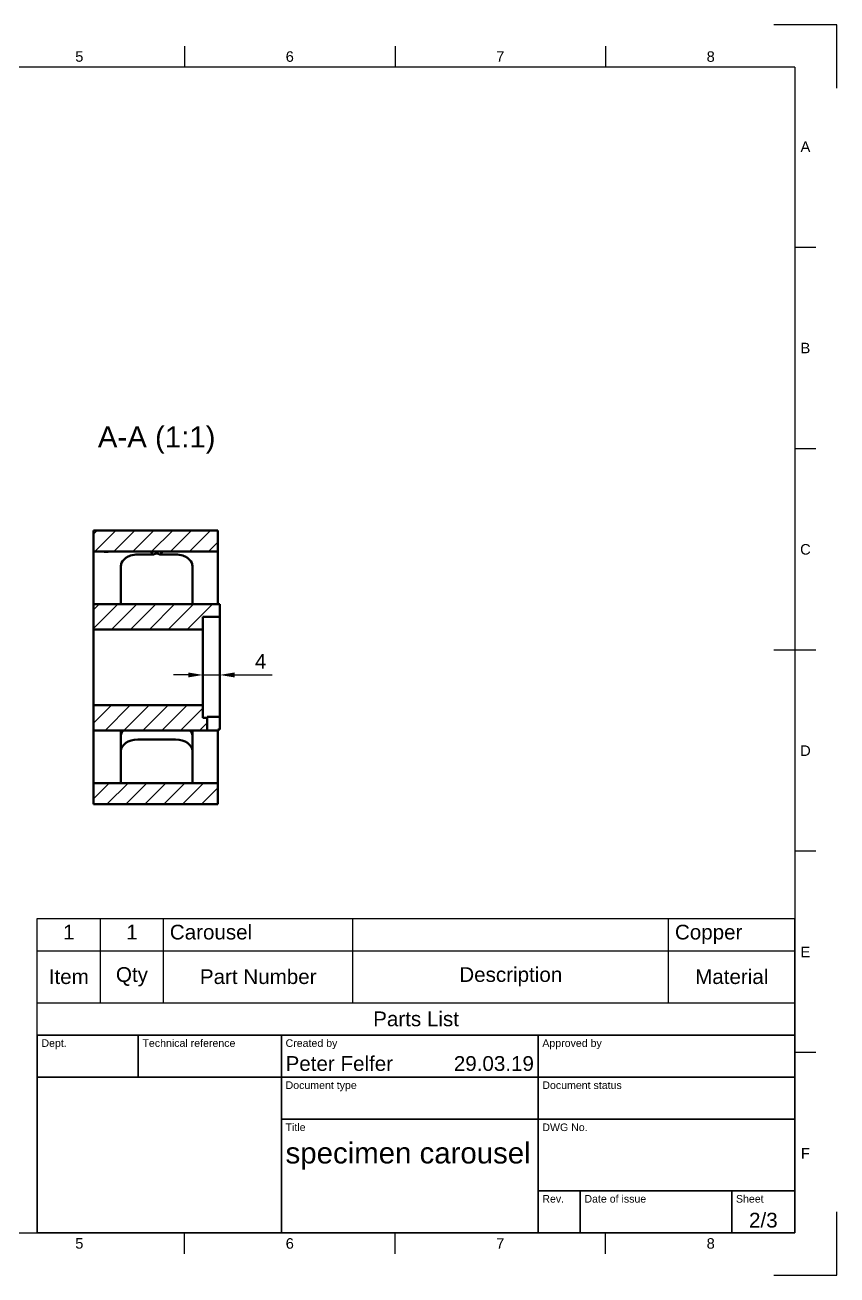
# Model space of a CAD drawing. Header units: millimetres. Extents: x 0 to 420, y 0 to 297.
# Drawn here: x 227.1 to 420, y 0 to 297 of the extents above; entities that cross this region are included whole.
import ezdxf
from ezdxf.enums import TextEntityAlignment as Align

# ---------------------------------------------------------------- set-up
doc = ezdxf.new("R2010")
doc.units = ezdxf.units.MM
doc.header["$LTSCALE"] = 0.75
for name, color, linetype, lineweight in [('Border', 7, 'Continuous', 25), ('FD_Dimensions', 7, 'Continuous', 25), ('Hatching', 7, 'Continuous', 25), ('Parts Lists', 7, 'Continuous', 25), ('TitleBlock', 7, 'Continuous', 35), ('View Labels', 7, 'Continuous', 25), ('Visible', 7, 'Continuous', 50)]:
    doc.layers.add(name, color=color, linetype=linetype, lineweight=lineweight)
doc.styles.add('FusionTitle', font='')
doc.styles.get("Standard").update_dxf_attribs({"font": 'arial.ttf'})
doc.styles.get('FusionTitle').set_extended_font_data('Arial Unicode MS')
doc.dimstyles.new('Dim-ISO-25', dxfattribs={"dimtxt": 3.5, "dimasz": 3.5, "dimexe": 2, "dimexo": 2, "dimgap": 1.5, "dimtad": 1, "dimzin": 12, "dimdsep": 46, "dimtxsty": 'Standard', "dimcen": 0, "dimazin": 3, "dimtp": 0.1, "dimtm": 0.1, "dimtfac": 0.714, "dimtmove": 0, "dimatfit": 3, "dimfxl": 1, "dimtzin": 12, "dimarcsym": 0})

# ---------------------------------------------------------------- blocks, each defined once
blk = doc.blocks.new('ISO_TITLEBLOCK')
at = {"layer": 'TitleBlock'}
for p, q in [((0, 47), (-180, 47)), ((-180, 47), (-180, 0)), ((-156, 37), (-156, 47)), ((-122, 0), (-122, 47)), ((-61, 0), (-61, 47)), ((0, 0), (0, 47)), ((-180, 37), (0, 37)), ((-122, 27), (0, 27)), ((-61, 10), (0, 10)), ((-51, 0), (-51, 10)), ((-15, 0), (-15, 10)), ((-180, 0), (0, 0))]:
    blk.add_line(p, q, dxfattribs=at)
at = {"layer": 'TitleBlock', "style": 'FusionTitle'}
for s, p in [('Dept.', (-179, 46)), ('Technical reference', (-155, 46)), ('Created by', (-121, 46)), ('Approved by', (-60, 46)), ('Document type', (-121, 36)), ('Document status', (-60, 36)), ('Title', (-121, 26)), ('DWG No.', (-60, 26)), ('Rev.', (-60, 9)), ('Date of issue', (-50, 9)), ('Sheet', (-14, 9))]:
    blk.add_text(s, height=1.8, dxfattribs=at).set_placement(p, align=Align.TOP_LEFT)
for tag, p, height in [('DEPT', (-179, 38.5), 3.5), ('TECHNICAL_REFERENCE', (-155, 38.5), 3.5), ('CREATED_BY', (-121, 38.5), 3.5), ('APPROVED_BY', (-60, 38.5), 3.5), ('DOCUMENT_TYPE', (-121, 28.5), 3.5), ('DOCUMENT_STATUS', (-60, 28.5), 3.5), ('TITLE_1', (-121, 16.5), 5), ('TITLE_2', (-121, 9), 5), ('TITLE_3', (-121, 1.5), 5), ('DATE_OF_ISSUE', (-50, 1.5), 3.5)]:
    blk.add_attdef(tag, p, '', height=height, dxfattribs=at)
for tag, p in [('CREATED_DATE', (-62, 38.5)), ('APPROVED_DATE', (-1, 38.5))]:
    blk.add_attdef(tag, text='', height=3.5, dxfattribs=at).set_placement(p, align=Align.RIGHT)
for tag, height, p in [('DRAWING_NUMBER', 5, (-30.5, 16.6)), ('REV', 3.5, (-56, 3.1)), ('SHEET', 3.5, (-7.5, 3.1))]:
    blk.add_attdef(tag, text='', height=height, dxfattribs=at).set_placement(p, align=Align.MIDDLE)
blk = doc.blocks.new('*T6')
at = {"layer": 'Parts Lists', "color": 0, "linetype": 'ByBlock', "lineweight": -2, "transparency": 16777216}
for p, q in [((0, 27.723965), (180, 27.723965)), ((0, 0), (0, 27.723965)), ((15, 7.666667), (15, 27.723965)), ((30, 7.666667), (30, 27.723965)), ((75, 7.666667), (75, 27.723965)), ((150, 7.666667), (150, 27.723965)), ((180, 0), (180, 27.723965)), ((0, 20.057299), (180, 20.057299)), ((0, 7.666667), (180, 7.666667)), ((0, 0), (180, 0))]:
    blk.add_line(p, q, dxfattribs=at)
at = {"layer": 'Parts Lists', "color": 0, "transparency": 16777216, "char_height": 3.5}
for s, insert, width, attachment_point in [('1', (7.5, 26.223965), 12, 2), ('1', (22.5, 26.223965), 12, 2), ('Carousel', (31.5, 26.223965), 42, 1), ('Copper', (151.5, 26.223965), 27, 1), ('Item', (7.5, 13.861983), 12, 5), ('Qty', (22.5, 13.861983), 12, 5), ('Part Number', (52.5, 13.861983), 42, 5), ('Description', (112.5, 13.861983), 72, 5), ('Material', (165, 13.861983), 27, 5), ('Parts List', (90, 3.833333), 177, 5)]:
    blk.add_mtext(s, dxfattribs=dict(at, insert=insert, width=width, attachment_point=attachment_point))
blk = doc.blocks.new('ISO_A3_SHEET')
at = {"layer": 'Border'}
for p, q in [((420, 297), (405, 297)), ((420, 282), (420, 297)), ((265, 292), (265, 287)), ((315, 292), (315, 287)), ((365, 292), (365, 287)), ((410, 287), (20, 287)), ((410, 287), (410, 10)), ((415, 244.16666), (410, 244.16666)), ((415, 196.33333), (410, 196.33333)), ((415, 148.5), (405, 148.5)), ((415, 100.66667), (410, 100.66667)), ((415, 52.83334), (410, 52.83334)), ((420, 0), (420, 15)), ((20, 10), (410, 10)), ((265, 5), (265, 10)), ((315, 5), (315, 10)), ((365, 5), (365, 10)), ((405, 0), (420, 0))]:
    blk.add_line(p, q, dxfattribs=at)
at = {"layer": 'Border', "style": 'FusionTitle'}
for s, p in [('5', (240, 289.5)), ('6', (290, 289.5)), ('7', (340, 289.5)), ('8', (390, 289.5)), ('A', (412.5, 268.08333)), ('B', (412.5, 220.25)), ('C', (412.5, 172.41667)), ('D', (412.5, 124.58334)), ('E', (412.5, 76.75001)), ('F', (412.5, 28.91668)), ('5', (240, 7.5)), ('6', (290, 7.5)), ('7', (340, 7.5)), ('8', (390, 7.5))]:
    blk.add_text(s, height=2.5, dxfattribs=at).set_placement(p, align=Align.MIDDLE)
blk = doc.blocks.new('*D62')
at = {"layer": 'Defpoints', "color": 0, "transparency": 16777216}
for p in [(269.374914, 142.573735), (273.374914, 142.573735), (273.374914, 142.573735)]:
    blk.add_point(p, dxfattribs=at)
at = {"layer": 'FD_Dimensions', "lineweight": -2, "transparency": 16777216}
for p, q in [((265.874914, 142.573735), (262.374914, 142.573735)), ((269.374914, 142.573735), (273.374914, 142.573735)), ((276.874914, 142.573735), (285.795787, 142.573735))]:
    blk.add_line(p, q, dxfattribs=at)
at = {"layer": 'FD_Dimensions', "transparency": 16777216}
for points in [[(265.874914, 143.157068), (265.874914, 141.990402), (269.374914, 142.573735)], [(276.874914, 143.157068), (276.874914, 141.990402), (273.374914, 142.573735)]]:
    blk.add_solid(points, dxfattribs=at)
at = {"layer": 'FD_Dimensions', "color": 0, "transparency": 16777216, "insert": (283.085351, 145.823735), "char_height": 3.5, "attachment_point": 5}
blk.add_mtext('4', dxfattribs=at)

msp = doc.modelspace()

# ---------------------------------------------------------------- hatches: boundary and pattern name
at = {"layer": 'Hatching'}
h = msp.add_hatch(dxfattribs=at)
h.set_pattern_fill('ANSI31', color=256, style=0)
h.paths.add_polyline_path([(270.375, 129.37), (270.375, 132.37), (269.375, 132.37), (269.375, 135.37), (243.375, 135.37), (243.375, 129.37)], flags=0)
h.paths.add_polyline_path([(272.875, 176.87), (243.375, 176.87), (243.375, 171.87), (272.875, 171.87)], flags=0)
h.paths.add_polyline_path([(272.875, 116.87), (243.375, 116.87), (243.375, 111.87), (272.875, 111.87)], flags=0)
h.paths.add_polyline_path([(269.375, 156.37), (273.375, 156.37), (273.375, 159.37), (272.875, 159.37), (243.375, 159.37), (243.375, 153.37), (269.375, 153.37)], flags=0)

# ---------------------------------------------------------------- linework, layer by layer
at = {"layer": 'Visible', "extrusion": (-1e-16, -1, 0)}
for p, q in [((272.875, 176.87), (243.375, 176.87)), ((243.375, 176.87), (243.375, 171.87)), ((272.875, 171.87), (272.875, 176.87)), ((243.375, 171.87), (272.875, 171.87)), ((243.375, 171.87), (243.375, 170.698)), ((243.375, 169.18), (243.375, 170.698)), ((253.875, 171.165), (257.654, 171.165)), ((259.096, 171.165), (262.875, 171.165)), ((272.875, 170.698), (272.875, 171.87)), ((272.875, 170.698), (272.875, 169.18)), ((243.375, 169.18), (243.375, 163.523)), ((249.875, 163.523), (249.875, 168.27)), ((266.875, 168.27), (266.875, 163.523)), ((272.875, 163.523), (272.875, 169.18)), ((243.375, 160.541), (243.375, 163.523)), ((249.875, 163.523), (249.875, 160.541)), ((266.875, 160.541), (266.875, 163.523)), ((272.875, 163.523), (272.875, 160.541)), ((243.375, 160.541), (243.375, 159.37)), ((249.875, 159.37), (249.875, 160.541)), ((266.875, 160.541), (266.875, 159.37)), ((272.875, 159.37), (272.875, 160.541)), ((272.875, 159.37), (243.375, 159.37)), ((243.375, 159.37), (243.375, 153.37)), ((273.375, 159.37), (272.875, 159.37)), ((273.375, 156.37), (273.375, 159.37)), ((269.375, 156.37), (273.375, 156.37)), ((269.375, 153.37), (269.375, 156.37)), ((273.375, 156.37), (273.375, 132.633)), ((243.375, 153.37), (269.375, 153.37)), ((243.375, 135.37), (243.375, 153.37)), ((269.375, 135.37), (269.375, 153.37)), ((269.375, 135.37), (243.375, 135.37)), ((243.375, 135.37), (243.375, 129.37)), ((269.375, 132.37), (269.375, 135.37)), ((270.375, 132.37), (269.375, 132.37)), ((270.375, 132.37), (270.375, 132.633)), ((270.375, 132.633), (273.375, 132.633)), ((270.375, 129.37), (270.375, 132.37)), ((273.375, 132.633), (273.375, 129.579)), ((243.375, 129.37), (270.375, 129.37)), ((243.375, 129.37), (243.375, 128.198)), ((243.375, 125.216), (243.375, 128.198)), ((249.875, 128.198), (249.875, 129.37)), ((249.875, 125.216), (249.875, 128.198)), ((266.875, 129.37), (266.875, 125.216)), ((272.875, 129.37), (270.375, 129.37)), ((273.375, 129.579), (272.875, 129.579)), ((272.875, 129.579), (272.875, 129.37)), ((272.875, 125.216), (272.875, 129.37)), ((243.375, 125.216), (243.375, 119.559)), ((249.875, 119.559), (249.875, 125.216)), ((262.875, 127.248), (253.875, 127.248)), ((266.875, 125.216), (266.875, 119.559)), ((272.875, 119.559), (272.875, 125.216)), ((243.375, 118.041), (243.375, 119.559)), ((249.875, 118.041), (249.875, 119.559)), ((266.875, 119.559), (266.875, 118.041)), ((272.875, 118.041), (272.875, 119.559)), ((243.375, 118.041), (243.375, 116.87)), ((272.875, 116.87), (243.375, 116.87)), ((243.375, 116.87), (243.375, 111.87)), ((249.875, 116.87), (249.875, 118.041)), ((266.875, 118.041), (266.875, 116.87)), ((272.875, 116.87), (272.875, 118.041)), ((272.875, 111.87), (272.875, 116.87)), ((243.375, 111.87), (272.875, 111.87))]:
    msp.add_line(p, q, dxfattribs=at)
at = {"layer": 'Visible', "extrusion": (-2e-16, 0, -1)}
for centre, radius, start, end in [((-246.375, 188.479), 16.638, 266.54974, 273.45026), ((-252.336, 168.302), 2.462, 359.24634, 20.89361), ((-264.414, 168.302), 2.462, 159.10639, 180.75366), ((-270.375, 99.951), 16.946, 86.6125, 93.3875)]:
    msp.add_arc(centre, radius, start, end, dxfattribs=at)
at = {"layer": 'Visible'}
msp.add_arc((258.375, 170.127), 1.265, 55.21704, 124.78296, dxfattribs=at)
for centre, major_axis, start_param, end_param in [((253.875, 168.384), (4, 0), 2.1836333, 2.8563317), ((262.875, 168.384), (-4, 0), 3.4268536, 4.099552), ((253.875, 127.955), (4, 0), 2.6179939, 2.8563317), ((262.875, 127.955), (-4, 0), 3.4268536, 3.6651914)]:
    msp.add_ellipse(centre, major_axis=major_axis, ratio=0.7071068, start_param=start_param, end_param=end_param, dxfattribs=at)
at = {"layer": 'Visible', "extrusion": (-2e-16, 0, -1)}
for centre, major_axis, start_param, end_param in [((253.875, 124.42), (-4, 0), 0, 1.5707963), ((262.875, 124.42), (4, 0), -1.5707963, 0)]:
    msp.add_ellipse(centre, major_axis=major_axis, ratio=0.7071068, start_param=start_param, end_param=end_param, dxfattribs=at)
at = {"layer": 'Visible'}
for points, knots in [([(253.875, 171.165), (253.308, 171.165), (252.71, 171.096), (251.963, 170.87), (251.762, 170.792), (251.574, 170.698)], [0.90058591, 0.90058591, 0.90058591, 0.90058591, 1.07074622, 1.07074622, 1.13720396, 1.13720396, 1.13720396, 1.13720396]), ([(257.654, 171.165), (257.598, 171.192), (257.546, 171.22), (257.383, 171.319), (257.282, 171.401), (257.146, 171.552), (257.11, 171.622), (257.11, 171.726), (257.141, 171.769), (257.268, 171.829), (257.366, 171.846), (257.593, 171.865), (257.735, 171.868), (257.95, 171.869), (258.011, 171.87), (258.073, 171.87)], [0.86705227, 0.86705227, 0.86705227, 0.86705227, 0.88800473, 0.88800473, 0.94104606, 0.94104606, 0.99408739, 0.99408739, 1.04267435, 1.04267435, 1.09126131, 1.09126131, 1.1389381, 1.1389381, 1.15706903, 1.15706903, 1.15706903, 1.15706903]), ([(258.677, 171.87), (258.739, 171.87), (258.8, 171.869), (259.015, 171.868), (259.157, 171.865), (259.384, 171.846), (259.481, 171.829), (259.609, 171.769), (259.639, 171.726), (259.639, 171.622), (259.604, 171.552), (259.468, 171.401), (259.367, 171.319), (259.204, 171.22), (259.152, 171.192), (259.096, 171.165)], [0.42508414, 0.42508414, 0.42508414, 0.42508414, 0.44321508, 0.44321508, 0.49089186, 0.49089186, 0.53947882, 0.53947882, 0.58806578, 0.58806578, 0.64110711, 0.64110711, 0.69414844, 0.69414844, 0.7151009, 0.7151009, 0.7151009, 0.7151009]), ([(265.176, 170.698), (264.988, 170.792), (264.786, 170.87), (264.04, 171.096), (263.442, 171.165), (262.875, 171.165)], [0.66396786, 0.66396786, 0.66396786, 0.66396786, 0.7304256, 0.7304256, 0.90058591, 0.90058591, 0.90058591, 0.90058591]), ([(250.037, 128.751), (249.965, 128.577), (249.914, 128.408), (249.88, 128.193), (249.875, 128.129), (249.875, 128.07)], [1.63422164, 1.63422164, 1.63422164, 1.63422164, 1.70893893, 1.70893893, 1.74377366, 1.74377366, 1.74377366, 1.74377366]), ([(266.875, 128.07), (266.875, 128.129), (266.87, 128.193), (266.836, 128.408), (266.785, 128.577), (266.713, 128.751)], [0.50862602, 0.50862602, 0.50862602, 0.50862602, 0.54346075, 0.54346075, 0.61817804, 0.61817804, 0.61817804, 0.61817804])]:
    msp.add_open_spline(points, degree=3, knots=knots, dxfattribs=at)

# ---------------------------------------------------------------- block references
msp.add_blockref('*T6', (230, 57))
at = {"layer": 'Border'}
msp.add_blockref('ISO_A3_SHEET', (0, 0), dxfattribs=at)
at = {"layer": 'TitleBlock'}
msp.add_blockref('ISO_TITLEBLOCK', (410, 10), dxfattribs=at).add_auto_attribs({'CREATED_DATE': '29.03.19', 'SHEET': '2/3', 'TITLE_1': 'specimen carousel', 'CREATED_BY': 'Peter Felfer'})

# ---------------------------------------------------------------- texts
at = {"layer": 'View Labels', "insert": (258.375, 195.12), "char_height": 5, "width": 30.21487, "attachment_point": 8}
msp.add_mtext('A-A (1:1)', dxfattribs=at)

# ---------------------------------------------------------------- dimensions: what is measured, and where the dimension line sits
at = {"layer": 'FD_Dimensions'}
dim = msp.add_linear_dim(base=(273.375, 142.574), p1=(269.375, 142.574), p2=(273.375, 142.574), angle=180, dimstyle='Dim-ISO-25', override={"dimlfac": 1, "dimclrd": 256, "dimclre": 256}, dxfattribs=at)
dim.commit()
dim.dimension.update_dxf_attribs({"geometry": '*D62', "text_midpoint": (283.085, 145.824)})

doc.saveas('drawing.dxf')
